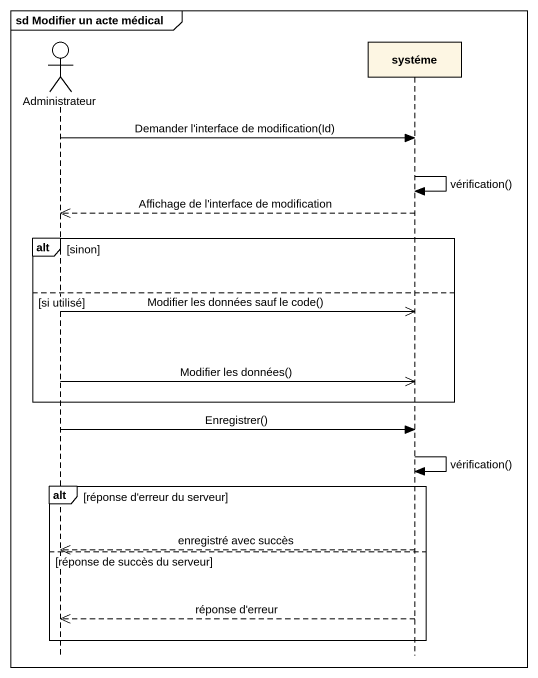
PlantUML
@startuml
mainframe sd Modifier un acte médical
hide footbox
actor Administrateur
participant systéme

Administrateur -> systéme : Demander l'interface de modification(Id)
systéme -> systéme : vérification()
systéme -->> Administrateur : Affichage de l'interface de modification
alt sinon
else si utilisé
  Administrateur ->> systéme : Modifier les données sauf le code()
  Administrateur ->> systéme : Modifier les données()
end
Administrateur -> systéme : Enregistrer()
systéme -> systéme : vérification()
alt réponse d'erreur du serveur
  systéme -->> Administrateur : enregistré avec succès
else réponse de succès du serveur
  systéme -->> Administrateur : réponse d'erreur
end
@enduml
